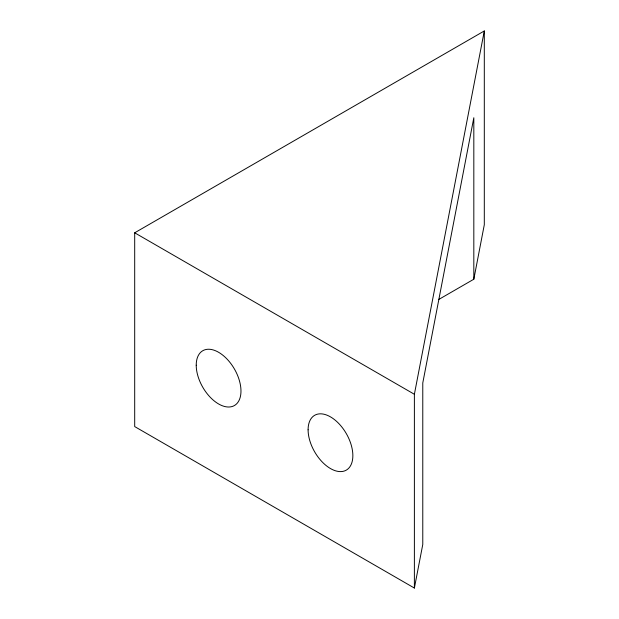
<?xml version="1.0" encoding="UTF-8"?>
<svg xmlns="http://www.w3.org/2000/svg" width="619" height="619" viewBox="0 0 619 619"><rect width="100%" height="100%" fill="white"/><g stroke="black" fill="none" stroke-linecap="round" stroke-linejoin="round"><path stroke-width="0.93" d="M414.382 588.05L414.382 394.272L484.306 30.95L134.694 232.798L134.694 426.576L414.382 588.05L422.777 544.449L422.777 382.968L473.821 117.742L473.821 279.223L438.67 299.519M473.821 279.223L484.306 224.728L484.306 30.95M134.694 232.798L414.382 394.272M196.223 365.21A31.646 18.268 60 0 0 229.788 406.962A31.646 18.268 60 0 0 229.788 362.216A31.646 18.268 60 0 0 196.223 365.21M308.1 429.803A31.646 18.268 60 0 0 341.665 471.554A31.646 18.268 60 0 0 341.665 426.801A31.646 18.268 60 0 0 308.1 429.803"/></g></svg>
